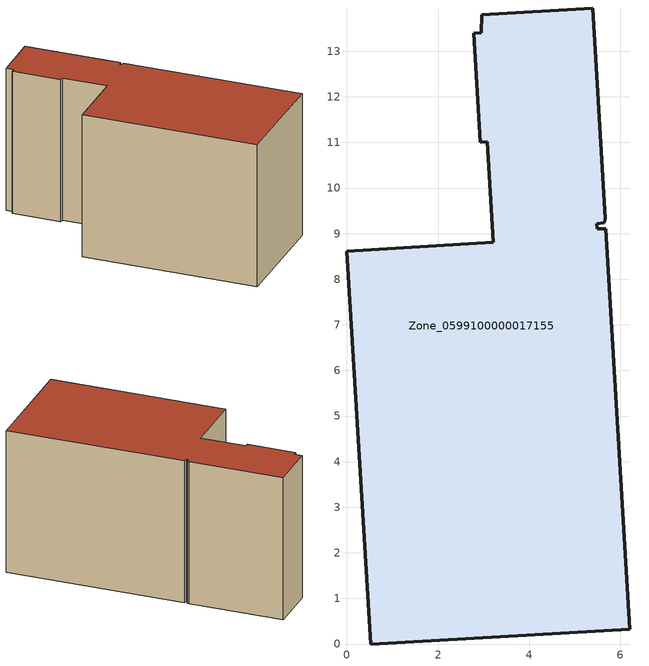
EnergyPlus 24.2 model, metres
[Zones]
Zone_0599100000017155
 floor ground (C_G): 2.96,13.8 5.39,13.95 5.67,9.33 5.65,9.24 5.48,9.21 5.49,9.1 5.68,9.11 6.2,0.33 0.52,0 0,8.62 3.21,8.81 3.08,11.02 2.92,11.01 2.78,13.4 2.95,13.4 z0
 wall outside (C_F): 0.52,0 6.2,0.33 5.68,9.11 5.49,9.1 5.48,9.21 5.65,9.24 5.67,9.33 5.39,13.95 2.96,13.8 2.95,13.4 2.78,13.4 2.92,11.01 3.08,11.02 3.21,8.81 0,8.62 0.52,0 z0:7.28
 roof outside (C_R): 5.65,9.24 5.67,9.33 5.39,13.95 2.96,13.8 2.95,13.4 2.78,13.4 2.92,11.01 3.08,11.02 3.21,8.81 0,8.62 0.52,0 6.2,0.33 5.68,9.11 5.49,9.1 5.48,9.21 z7.28
[BUILDING]
Pand.0599100000017155: North Axis=0; Terrain=City; Loads Convergence Tolerance Value=0.04; Temperature Convergence Tolerance Value=0.4; Solar Distribution=FullExterior; Maximum Number of Warmup Days=25; Minimum Number of Warmup Days=1
[Site:Location]
Rotterdam.The.Hague.AP_ZH_NLD Design_Conditions: Latitude=51.96; Longitude=4.45; Time Zone=1; Elevation=-4.5
[SITE:GROUNDTEMPERATURE:BUILDINGSURFACE]
18, 18, 18, 18, 18, 18, 18, 18, 18, 18, 18, 18
[MATERIAL] Thermal Absorptance=0.9; Solar Absorptance=0.7; Visible Absorptance=0.7
Name | Roughness | Thickness | Conductivity | Density | Specific Heat
G.TC.1975-1991 | MediumSmooth | 0.15 | 0.288461 | 540 | 1210
F.TC.1975-1991 | Rough | 0.3 | 0.230769 | 1920 | 840
R.TC.1975-1991 | MediumRough | 0.2 | 0.153846 | 1500 | 1000
[CONSTRUCTION]
C_G: G.TC.1975-1991
C_F: F.TC.1975-1991
C_R: R.TC.1975-1991
[ZONE]
Zone_0599100000017155: Type=1; Multiplier=1; Ceiling Height=Autocalculate; Volume=Autocalculate; Floor Area=autocalculate; Part of Total Floor Area=Yes
[ZONEINFILTRATION:DESIGNFLOWRATE]
Infil_Zone_0599100000017155: Zone or ZoneList or Space or SpaceList=Zone_0599100000017155; Schedule=AlwaysOn; Design Flow Rate Calculation Method=Flow/Area; Flow Rate per Floor Area=0.003; Constant Term Coefficient=1; Temperature Term Coefficient=0; Velocity Term Coefficient=0; Velocity Squared Term Coefficient=0
[HVACTEMPLATE:ZONE:IDEALLOADSAIRSYSTEM]
Zone_0599100000017155: Maximum Heating Supply Air Temperature=50; Minimum Cooling Supply Air Temperature=13; Maximum Heating Supply Air Humidity Ratio=0.0156; Minimum Cooling Supply Air Humidity Ratio=0.0077; Heating Limit=NoLimit; Cooling Limit=NoLimit; Dehumidification Control Type=ConstantSensibleHeatRatio; Cooling Sensible Heat Ratio=0.7; Dehumidification Setpoint=60; Humidification Control Type=None; Humidification Setpoint=30; Outdoor Air Method=None; Outdoor Air Flow Rate per Person=0.00944; Outdoor Air Flow Rate per Zone Floor Area=0; Outdoor Air Flow Rate per Zone=0; Demand Controlled Ventilation Type=None; Outdoor Air Economizer Type=NoEconomizer; Heat Recovery Type=None; Sensible Heat Recovery Effectiveness=0.7; Latent Heat Recovery Effectiveness=0.65
[ZONECONTROL:THERMOSTAT]
ThermostatControl_Zone_0599100000017155: Zone or ZoneList=Zone_0599100000017155; Control Type Schedule=DualSetpointControlType; Control 1=Thermostat_Zone_0599100000017155; Temperature Difference Between Cutout And Setpoint=0
[THERMOSTATSETPOINT:DUALSETPOINT]
Thermostat_Zone_0599100000017155: Heating Setpoint Temperature Schedule=HeatingSetpoint_Zone_0599100000017155; Cooling Setpoint Temperature Schedule=CoolingSetpoint_Zone_0599100000017155
[SCHEDULE:COMPACT]
HeatingSetpoint_Zone_0599100000017155: Through: 12/31, For: AllDays, Until: 24:00, 21
CoolingSetpoint_Zone_0599100000017155: Through: 12/31, For: AllDays, Until: 24:00, 24
DualSetpointControlType: Through: 12/31, For: AllDays, Until: 24:00, 4
AlwaysOn: Through: 12/31, For: AllDays, Until: 24:00, 1
